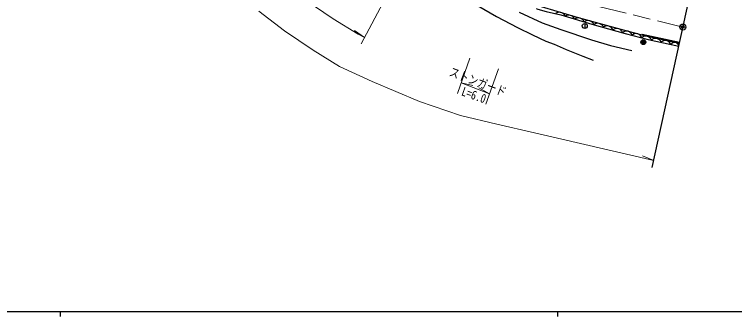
# Model space of a CAD drawing. Units: millimetres, scale not verified. Extents: x 40000 to 680000, y 20000 to 380000.
# Drawn here: x 158799 to 303597, y 204000 to 264753 of the extents above; entities that cross this region are included whole.
import ezdxf
from ezdxf.enums import TextEntityAlignment as Align

# ---------------------------------------------------------------- set-up
doc = ezdxf.new("R2010")
doc.units = ezdxf.units.MM
doc.header["$LTSCALE"] = 1000
doc.header["$PDMODE"] = 32
doc.header["$PDSIZE"] = 500
doc.linetypes.add('CHAIN', pattern=[18.5, 12, -1.5, 3.5, -1.5])
for name, color, linetype, lineweight in [('M-BGD', 7, 'Continuous', 25), ('M-BMK', 2, 'CHAIN', 13), ('M-BMK-OTRS', 5, 'Continuous', 25), ('M-BMK-SRVR', 3, 'Continuous', 25), ('M-STR-HTXT', 7, 'Continuous', 13), ('M-TTL-BAND', 7, 'Continuous', 25)]:
    doc.layers.add(name, color=color, linetype=linetype, lineweight=lineweight)
doc.layers.add('M-OTRS', color=6, linetype='Continuous')
doc.styles.add('ＭＳ ゴシック', font='')
doc.styles.get('ＭＳ ゴシック').set_extended_font_data('MS Gothic')

msp = doc.modelspace()

# ---------------------------------------------------------------- hatches: boundary and pattern name
at = {"layer": 'M-BGD'}
msp.add_hatch(color=256, dxfattribs=at).paths.add_polyline_path([(284742, 259179, -1), (285742, 259179, -1)])

# ---------------------------------------------------------------- linework, layer by layer
for p, q in [((273482, 262929), (273482, 261929)), ((284992, 260794), (284965, 260644)), ((284992, 260794), (292531, 259147))]:
    msp.add_line(p, q, dxfattribs=at)
for points in [[(251898, 266547), (255759, 264308), (259938, 262100), (262944, 260632), (265647, 259396), (267352, 258748), (269730, 257715), (273099, 256354), (275129, 255526)], [(260425, 267684), (272145, 264131), (277760, 262570), (285446, 260515), (292494, 258979)], [(260258, 265172), (264941, 263060), (268658, 261734), (274845, 259640), (278652, 258523), (282903, 257467)], [(263730, 265921), (264027, 265833), (265710, 265359), (268688, 264640), (274888, 262811), (281627, 260947), (286192, 259701), (292364, 258383)]]:
    msp.add_lwpolyline(points, dxfattribs=at)
for centre in [(273482, 262429), (285242, 259179)]:
    msp.add_circle(centre, 500, dxfattribs=at)
for centre, radius, start, end in [((268377, 263941), 1238, 21.30586, 129.03704), ((270248, 263289), 1315, 24.0645, 123.07522), ((272164, 262714), 1321, 24.3851, 122.75462), ((274123, 262278), 1239, 19.95473, 127.58707), ((276064, 261756), 1223, 19.67406, 129.40394), ((277987, 261209), 1231, 20.21071, 128.86729), ((279928, 260723), 1203, 18.304, 130.774), ((281869, 260231), 1181, 16.82214, 132.53483), ((283809, 259742), 1160, 15.22037, 134.25), ((285754, 259231), 1160, 16.30902, 135.37357), ((287722, 258773), 1160, 18.42601, 137.45563), ((289678, 258355), 1160, 18.42601, 137.45563), ((291511, 258270), 860, 7.54677, 148.33488)]:
    msp.add_arc(centre, radius, start, end, dxfattribs=at)
at = {"layer": 'M-BMK'}
msp.add_lwpolyline([(270119, 267890), (293198, 262211)], dxfattribs=at)
at = {"layer": 'M-BMK-OTRS'}
msp.add_line((287052, 234005), (298819, 288004), dxfattribs=at)
at = {"layer": 'M-BMK-SRVR'}
msp.add_circle((293198, 262211), 600, dxfattribs=at)
at = {"layer": 'M-OTRS'}
msp.add_point((293198, 262211), dxfattribs=at)
at = {"layer": 'M-STR-HTXT'}
for p, q in [((236328, 273479), (228494, 258810)), ((229183, 260099), (227197, 261543)), ((250368, 255968), (247858, 248874)), ((256113, 253812), (253603, 246718)), ((248603, 250981), (254342, 248807)), ((248603, 250981), (250998, 250439)), ((254342, 248807), (252189, 249988)), ((287358, 235410), (285066, 236288))]:
    msp.add_line(p, q, dxfattribs=at)
for points in [[(191765, 290079), (202474, 280075), (212679, 271206), (217458, 267534), (222909, 263883), (227890, 260788), (229183, 260099)], [(207930, 265397), (213081, 261438), (218842, 257580), (224144, 254285), (230753, 251240), (240238, 247213), (248488, 244450), (255779, 242691), (263348, 240929), (287358, 235410)]]:
    msp.add_lwpolyline(points, dxfattribs=at)
at = {"layer": 'M-TTL-BAND'}
for p, q in [((40000, 205000), (579000, 205000)), ((168000, 205000), (168000, 204000)), ((268000, 205000), (268000, 204000))]:
    msp.add_line(p, q, dxfattribs=at)

# ---------------------------------------------------------------- texts
at = {"layer": 'M-STR-HTXT', "style": 'ＭＳ ゴシック', "width": 0.8}
msp.add_text('ストンガード', height=1833, rotation=339.249, dxfattribs=at).set_placement((251454, 249846), align=Align.BOTTOM_CENTER)
msp.add_text('L=6.0', height=1833, rotation=340.445, dxfattribs=at).set_placement((251492, 249412), align=Align.TOP_CENTER)

doc.saveas('drawing.dxf')
